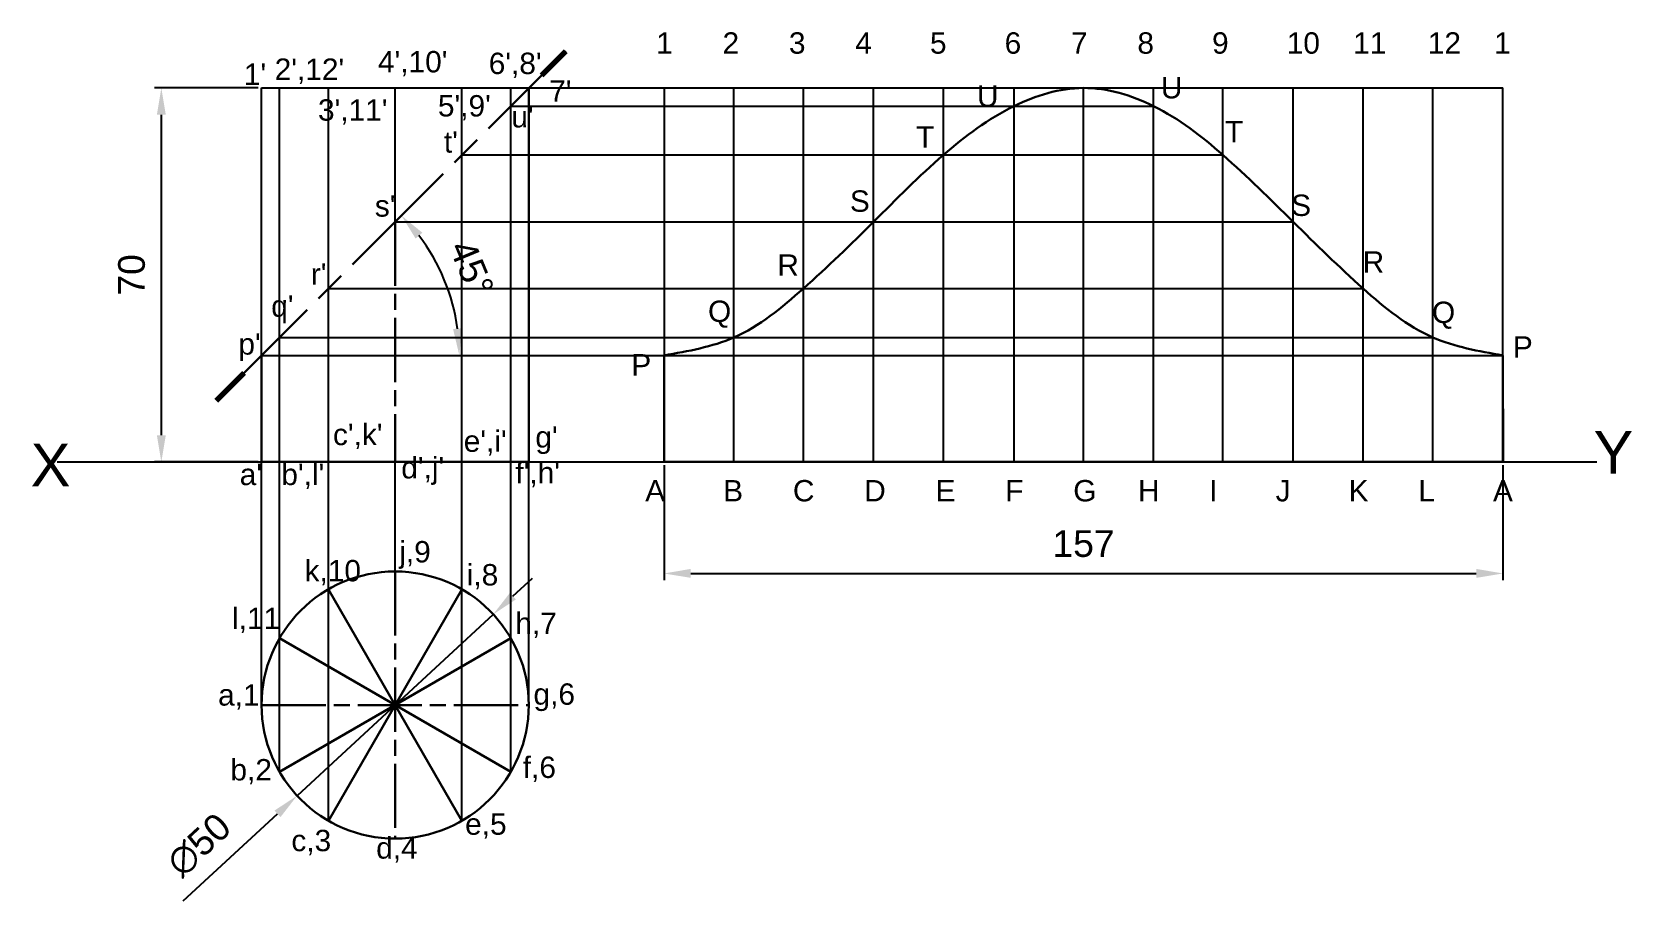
# Model space of a CAD drawing. Header units: millimetres. Extents: x -6 to 294, y 23 to 186.
import ezdxf

# ---------------------------------------------------------------- set-up
doc = ezdxf.new("R2010")
doc.units = ezdxf.units.MM
doc.header["$PDMODE"] = 35
doc.header["$PDSIZE"] = -2
doc.linetypes.add('ACAD_ISO08W100', pattern=[36, 24, -3, 6, -3])
doc.styles.get("Standard").update_dxf_attribs({"font": 'arial.ttf'})
doc.dimstyles.new('ISO-25', dxfattribs={"dimtxt": 5, "dimasz": 5, "dimexe": 1.25, "dimexo": 0.625, "dimgap": 3, "dimtad": 1, "dimtxsty": 'Standard', "dimcen": 2.5, "dimadec": 0, "dimazin": 0, "dimtfac": 1, "dimtmove": 0, "dimatfit": 3, "dimfxl": 1, "dimarcsym": 0})

# ---------------------------------------------------------------- blocks, each defined once
blk = doc.blocks.new('*D3')
at = {"color": 0, "lineweight": -2, "ltscale": 0.5, "transparency": 16777216}
blk.add_arc((37.43, 125.04), 37.01, 7.7471, 37.2529, dxfattribs=at)
at = {"color": 0, "lineweight": 25, "ltscale": 0.5, "transparency": 16777216}
for points in [[(66.26, 146.9), (67.52, 147.99), (63.6, 151.21)], [(74.93, 130.09), (73.27, 129.98), (74.44, 125.04)]]:
    blk.add_solid(points, dxfattribs=at)
at = {"layer": 'Defpoints', "color": 0, "lineweight": 25, "ltscale": 0.5, "transparency": 16777216}
for p in [(94.35, 181.96), (73.18, 134.62), (37.43, 125.04), (269.71, 125.04), (28.97, 116.58)]:
    blk.add_point(p, dxfattribs=at)
at = {"color": 0, "lineweight": 25, "ltscale": 0.5, "transparency": 16777216, "insert": (76.74, 141.33), "char_height": 5, "attachment_point": 5, "rotation": 292.5}
blk.add_mtext('45°', dxfattribs=at)
blk = doc.blocks.new('*D4')
at = {"color": 0, "lineweight": -2, "ltscale": 0.5, "transparency": 16777216}
for p, q in [((36.81, 175.09), (17.42, 175.09)), ((18.67, 170.09), (18.67, 110.09)), ((36.81, 105.09), (17.42, 105.09))]:
    blk.add_line(p, q, dxfattribs=at)
at = {"color": 0, "lineweight": 25, "ltscale": 0.5, "transparency": 16777216}
for points in [[(17.84, 170.09), (19.51, 170.09), (18.67, 175.09)], [(17.84, 110.09), (19.51, 110.09), (18.67, 105.09)]]:
    blk.add_solid(points, dxfattribs=at)
at = {"layer": 'Defpoints', "color": 0, "lineweight": 25, "ltscale": 0.5, "transparency": 16777216}
for p in [(37.43, 175.09), (18.67, 105.09), (37.43, 105.09)]:
    blk.add_point(p, dxfattribs=at)
at = {"color": 0, "lineweight": 25, "ltscale": 0.5, "transparency": 16777216, "insert": (13.12, 140.09), "char_height": 5, "attachment_point": 5, "rotation": 90}
blk.add_mtext('70', dxfattribs=at)
blk = doc.blocks.new('*D6')
at = {"color": 0, "lineweight": -2, "ltscale": 0.5, "transparency": 16777216}
for p, q in [((84.46, 79.96), (88.13, 83.36)), ((80.78, 76.56), (44.08, 42.61)), ((22.77, 22.91), (40.41, 39.22))]:
    blk.add_line(p, q, dxfattribs=at)
at = {"color": 0, "lineweight": 25, "ltscale": 0.5, "transparency": 16777216}
for points in [[(83.89, 80.57), (85.02, 79.35), (80.78, 76.56)], [(39.84, 39.83), (40.97, 38.61), (44.08, 42.61)]]:
    blk.add_solid(points, dxfattribs=at)
at = {"layer": 'Defpoints', "color": 0, "lineweight": 25, "ltscale": 0.5, "transparency": 16777216}
for p in [(80.78, 76.56), (44.08, 42.61)]:
    blk.add_point(p, dxfattribs=at)
at = {"color": 0, "lineweight": 25, "ltscale": 0.5, "transparency": 16777216, "insert": (25.73, 33.39), "char_height": 5, "attachment_point": 5, "rotation": 42.7683}
blk.add_mtext('∅50', dxfattribs=at)
blk = doc.blocks.new('*D7')
at = {"color": 0, "lineweight": -2, "ltscale": 0.5, "transparency": 16777216}
for p, q in [((112.75, 104.46), (112.75, 82.97)), ((269.75, 104.46), (269.75, 82.97)), ((117.75, 84.22), (264.75, 84.22))]:
    blk.add_line(p, q, dxfattribs=at)
at = {"color": 0, "lineweight": 25, "ltscale": 0.5, "transparency": 16777216}
for points in [[(117.75, 85.06), (117.75, 83.39), (112.75, 84.22)], [(264.75, 85.06), (264.75, 83.39), (269.75, 84.22)]]:
    blk.add_solid(points, dxfattribs=at)
at = {"layer": 'Defpoints', "color": 0, "lineweight": 25, "ltscale": 0.5, "transparency": 16777216}
for p in [(112.75, 105.09), (269.75, 105.09), (269.75, 84.22)]:
    blk.add_point(p, dxfattribs=at)
at = {"color": 0, "lineweight": 25, "ltscale": 0.5, "transparency": 16777216, "insert": (191.25, 89.78), "char_height": 5, "attachment_point": 5}
blk.add_mtext('157', dxfattribs=at)

msp = doc.modelspace()

# ---------------------------------------------------------------- linework, layer by layer
at = {"linetype": 'ACAD_ISO08W100', "lineweight": 30}
msp.add_line((28.967, 116.578), (94.348, 181.96), dxfattribs=at)
at = {"lineweight": 70, "ltscale": 0.5}
for p, q in [((89.903, 177.514), (94.348, 181.96)), ((28.967, 116.578), (34.157, 121.768))]:
    msp.add_line(p, q, dxfattribs=at)
for p, q in [((37.432, 105.087), (37.432, 175.087)), ((37.432, 175.087), (87.432, 175.087)), ((40.781, 105.087), (40.781, 175.087)), ((49.932, 105.087), (49.932, 175.087)), ((62.432, 150.043), (62.432, 175.087)), ((74.932, 105.087), (74.932, 175.087)), ((84.083, 105.087), (84.083, 175.087)), ((87.432, 105.087), (87.432, 175.087)), ((87.432, 175.087), (269.712, 175.087)), ((112.752, 175.087), (112.752, 105.087)), ((125.835, 105.087), (125.835, 175.087)), ((138.82, 105.087), (138.82, 175.087)), ((151.965, 105.087), (151.965, 175.087)), ((165.02, 105.087), (165.02, 175.087)), ((178.264, 105.087), (178.264, 175.087)), ((191.224, 105.087), (191.224, 175.087)), ((204.357, 105.087), (204.357, 175.087)), ((217.337, 105.087), (217.337, 175.087)), ((230.482, 105.087), (230.482, 175.087)), ((243.59, 105.087), (243.59, 175.087)), ((256.623, 105.087), (256.623, 175.087)), ((269.712, 105.087), (269.712, 175.087)), ((84.083, 171.694), (204.357, 171.694)), ((74.932, 162.543), (217.337, 162.543)), ((62.432, 150.043), (230.482, 150.043)), ((49.932, 137.543), (243.59, 137.543)), ((40.781, 128.392), (256.623, 128.392)), ((37.432, 125.043), (269.712, 125.043)), ((-0.841, 105.087), (287.314, 105.087)), ((37.432, 59.589), (37.432, 105.087)), ((37.432, 105.087), (87.432, 105.087)), ((40.781, 47.089), (40.781, 105.087)), ((49.932, 37.938), (49.932, 105.087)), ((62.432, 84.589), (62.432, 105.087)), ((74.932, 37.938), (74.932, 105.087)), ((84.083, 47.089), (84.083, 105.087)), ((87.432, 59.589), (87.432, 105.087)), ((112.752, 105.087), (269.752, 105.087))]:
    msp.add_line(p, q)
at = {"lineweight": 30, "ltscale": 0.5}
for p, q in [((87.432, 105.087), (87.432, 175.087)), ((37.432, 125.043), (37.432, 105.087)), ((37.432, 105.087), (87.432, 105.087))]:
    msp.add_line(p, q, dxfattribs=at)
at = {"linetype": 'ACAD_ISO08W100', "lineweight": 30, "ltscale": 0.5}
for p, q in [((62.432, 150.043), (62.432, 105.087)), ((62.432, 84.589), (62.432, 34.589)), ((37.432, 59.589), (87.432, 59.589))]:
    msp.add_line(p, q, dxfattribs=at)
at = {"lineweight": 30}
for p, q in [((49.932, 81.24), (74.932, 37.938)), ((74.932, 81.24), (49.932, 37.938)), ((40.781, 72.089), (84.083, 47.089)), ((84.083, 72.089), (40.781, 47.089))]:
    msp.add_line(p, q, dxfattribs=at)
msp.add_lwpolyline([(112.752, 125.043), (112.752, 105.087), (269.752, 105.087), (269.712, 125.043)], dxfattribs=at)
msp.add_circle((62.432, 59.589), 25, dxfattribs=at)
msp.add_spline([(112.752, 125.043), (125.835, 128.392), (138.82, 137.543), (151.965, 150.043), (165.02, 162.543), (178.264, 171.694), (191.224, 175.087), (204.357, 171.694), (217.337, 162.543), (230.482, 150.043), (243.59, 137.543), (256.623, 128.392), (269.712, 125.043)], degree=3, dxfattribs=at)

# ---------------------------------------------------------------- texts
for s, p in [("1'", (34.119, 175.67)), ("2',12'", (39.886, 176.604)), ("4',10'", (59.211, 178.006)), ("6',8'", (79.94, 177.694)), ("5',9'", (70.433, 169.751)), ("7'", (91.257, 172.513)), ("3',11'", (47.99, 168.972)), ("u'", (84.164, 167.706)), ("t'", (71.554, 162.98)), ("s'", (58.628, 151.009)), ("r'", (46.649, 138.249)), ("q'", (39.24, 132.263)), ("p'", (33.093, 125.175)), ("c',k'", (50.795, 108.23)), ("e',i'", (75.264, 106.984)), ("g'", (88.668, 107.763)), ("b',l'", (41.132, 100.754)), ("d',j'", (63.575, 102)), ("f',h'", (84.927, 101.066)), ("a'", (33.34, 100.754)), ('j,9', (63.196, 86.281)), ('k,10', (45.474, 82.739)), ('i,8', (75.832, 81.969)), ('l,11', (31.913, 73.807)), ('h,7', (84.923, 72.883)), ('a,1', (29.294, 59.485)), ('g,6', (88.314, 59.639)), ('b,2', (31.605, 45.472)), ('f,6', (86.31, 45.934)), ('e,5', (75.523, 35.308)), ('c,3', (43.009, 32.228)), ('d,4', (58.881, 30.842))]:
    msp.add_text(s, height=4).set_placement(p)
at = {"lineweight": 25, "ltscale": 0.5}
for s, height, p in [('U', 4, (205.726, 173.136)), ('U', 4, (171.315, 171.564)), ('T', 4, (159.91, 163.902)), ('T', 4, (217.721, 164.884)), ('S', 4, (147.522, 151.917)), ('S', 4, (230.109, 151.131)), ('R', 4, (133.954, 139.933)), ('R', 4, (243.48, 140.522)), ('Q', 4, (120.976, 131.288)), ('Q', 4, (256.458, 131.092)), ('P', 4, (271.599, 124.608)), ('P', 4, (106.622, 121.268)), ('Y', 8, (286.685, 102.905)), ('X', 8, (-5.78, 100.53))]:
    msp.add_text(s, height=height, dxfattribs=at).set_placement(p)
at = {"char_height": 4, "attachment_point": 1}
for s, width, insert in [('1      2      3      4       5       6      7      8       9       10    11     12    1', 158.43609, (111.276, 185.506)), ('A       B      C      D      E      F      G     H      I       J       K      L       A', 170.55354, (109.227, 101.704))]:
    msp.add_mtext_dynamic_manual_height_columns(s, width=width, gutter_width=20, heights=[0], dxfattribs=dict(at, insert=insert))

# ---------------------------------------------------------------- dimensions: what is measured, and where the dimension line sits
at = {"lineweight": 25, "ltscale": 0.5}
dim = msp.add_angular_dim_2l(base=(73.178, 134.621), line1=((37.432, 125.043), (269.712, 125.043)), line2=((28.967, 116.578), (94.348, 181.96)), dimstyle='ISO-25', dxfattribs=at)
dim.commit()
dim.dimension.update_dxf_attribs({"geometry": '*D3', "text_midpoint": (76.743, 141.326)})
dim = msp.add_linear_dim(base=(18.673, 105.087), p1=(37.432, 175.087), p2=(37.432, 105.087), angle=90, dimstyle='ISO-25', dxfattribs=at)
dim.commit()
dim.dimension.update_dxf_attribs({"geometry": '*D4', "text_midpoint": (13.12, 140.087)})
dim = msp.add_linear_dim(base=(269.752, 84.223), p1=(112.752, 105.087), p2=(269.752, 105.087), dimstyle='ISO-25', dxfattribs=at)
dim.commit()
dim.dimension.update_dxf_attribs({"geometry": '*D7', "text_midpoint": (191.252, 89.776)})
dim = msp.add_diameter_dim_2p(p1=(80.785, 76.565), p2=(44.079, 42.613), dimstyle='ISO-25', dxfattribs=at)
dim.commit()
dim.dimension.update_dxf_attribs({"geometry": '*D6', "text_midpoint": (29.596, 29.216), "dimtype": 163})

doc.saveas('drawing.dxf')
